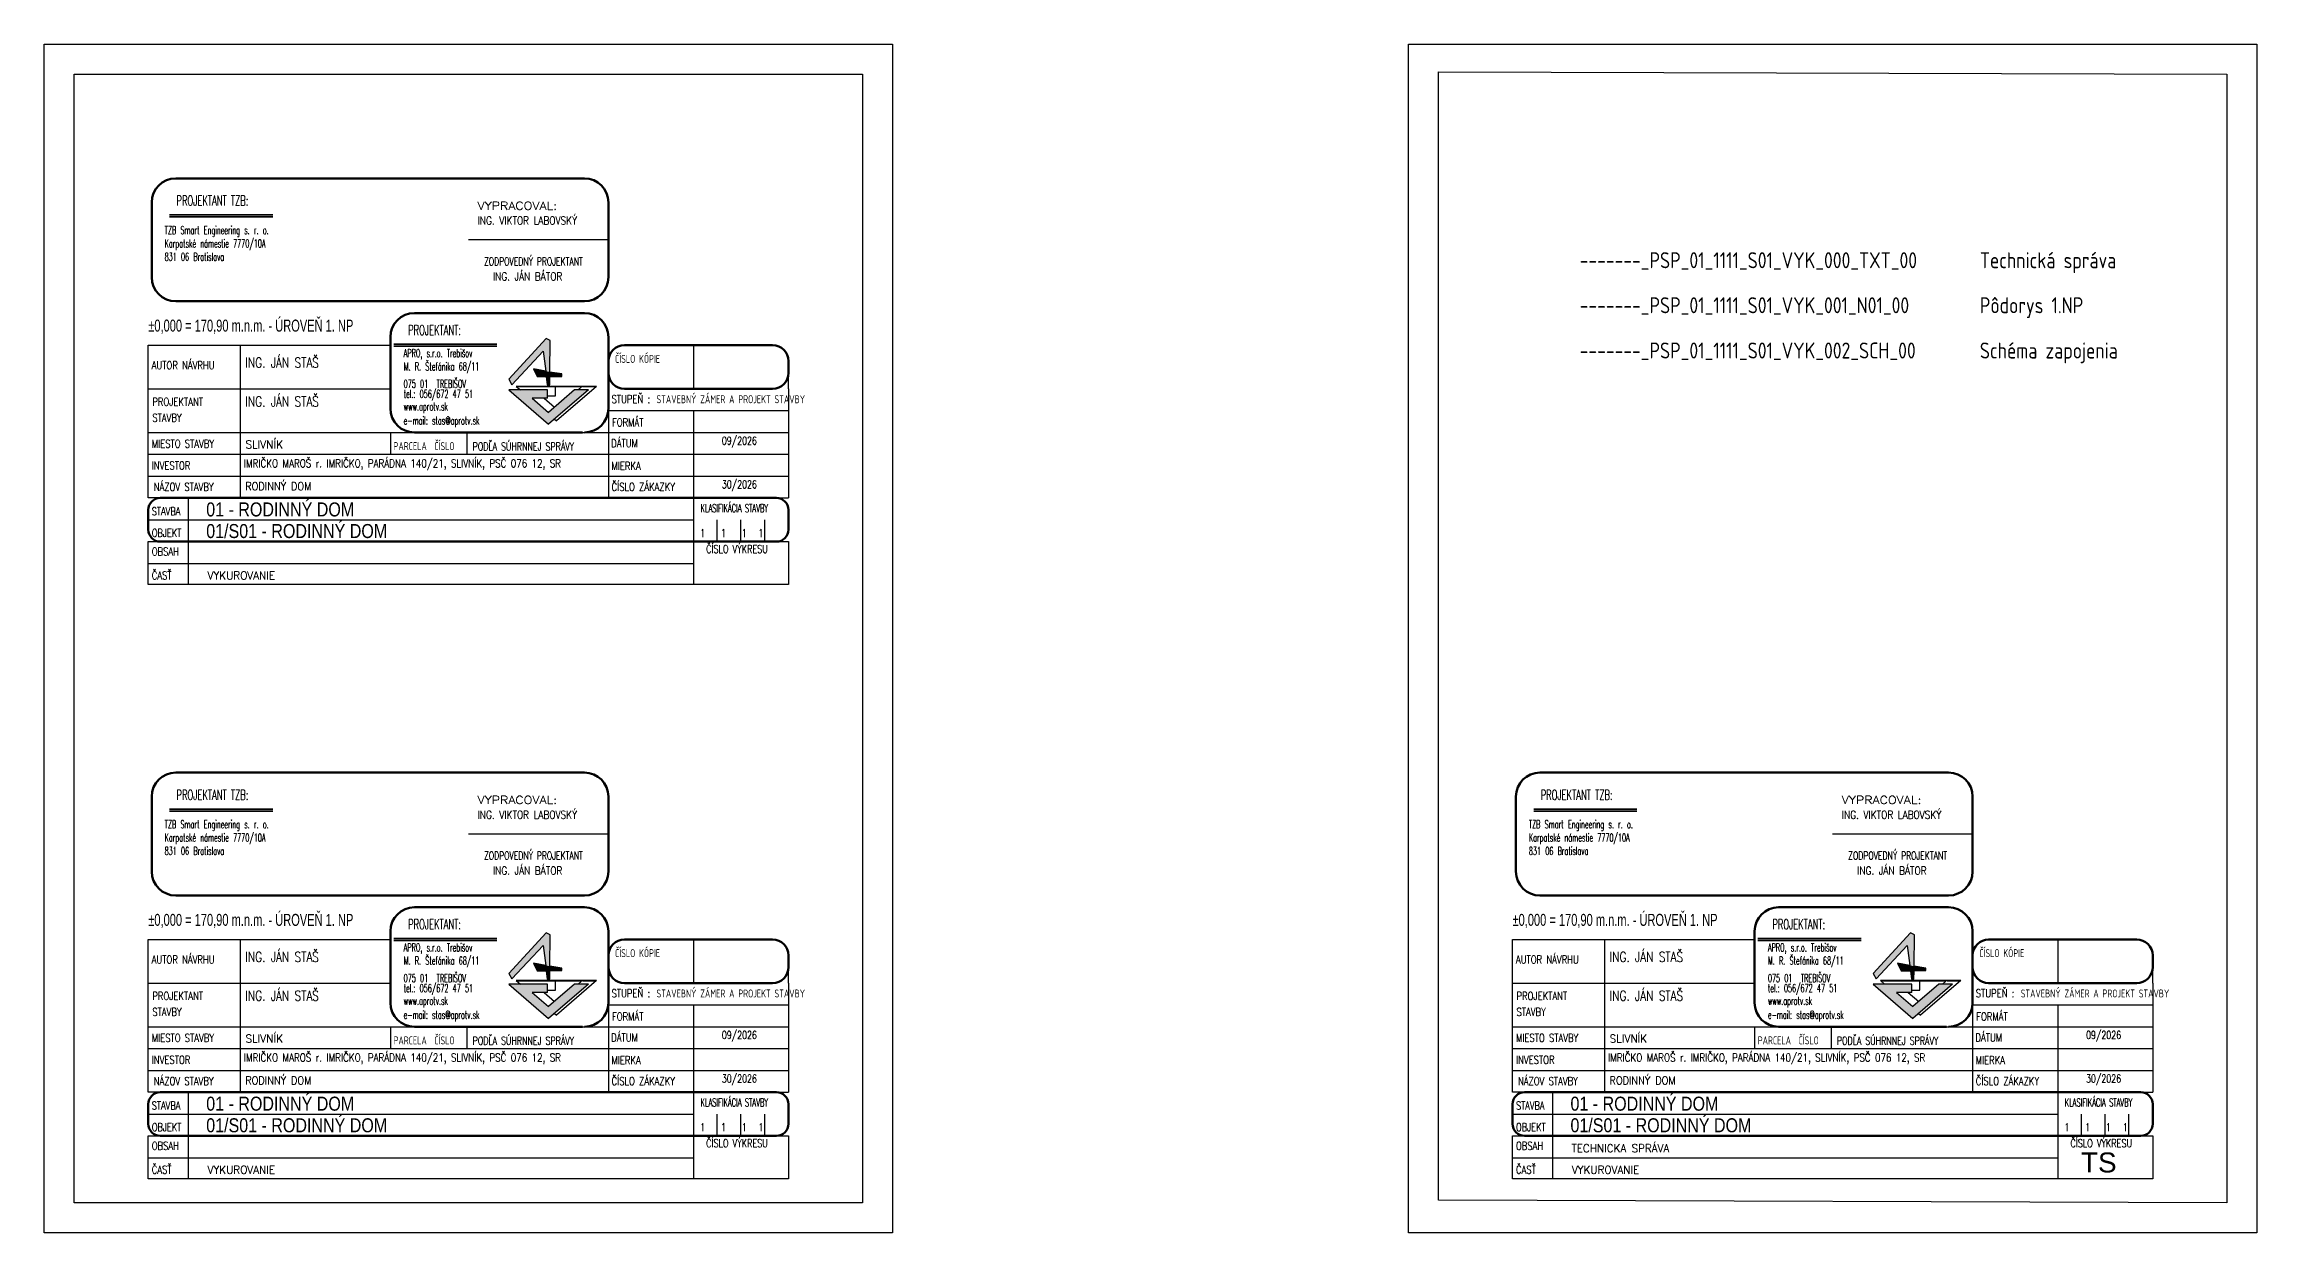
# Model space of a CAD drawing. Header units: millimetres. Extents: x 90740 to 167944, y -39332 to 25855.
# Drawn here: x 136344 to 163991, y -7270 to 7580 of the extents above; entities that cross this region are included whole.
import ezdxf

# ---------------------------------------------------------------- set-up
doc = ezdxf.new("R2010")
doc.units = ezdxf.units.MM
doc.layers.add('NETLAC', color=6, linetype='Continuous', plot=False)
for name, color, linetype, lineweight in [('Text Notes', 7, 'Continuous', 9), ('XR$2$Legenda_ Popis', 7, 'Continuous', 25), ('XR$2$STANDARD', 7, 'Continuous', 25), ('XR$2$Šrafy', 8, 'Continuous', 13)]:
    doc.layers.add(name, color=color, linetype=linetype, lineweight=lineweight)
doc.styles.add('ARIAL', font='arial.ttf')
doc.styles.add('ISOCP2', font='isocp2.shx')
doc.styles.add('ISOCPEUR_10', font='isocpeur.ttf', dxfattribs={"width": 0.8, "height": 2.5})
doc.styles.add('ROMANS', font='romans.shx', dxfattribs={"width": 0.65, "height": 100})
doc.styles.add('TXT', font='txt.shx')

msp = doc.modelspace()

# ---------------------------------------------------------------- hatches: boundary and pattern name
at = {"layer": 'XR$2$Šrafy', "linetype": 'Continuous', "lineweight": 25}
for points in [[(142186.5, 3326.6), (142577.2, 3743.2), (142610.2, 3495.1), (142661.8, 3484.4), (142666.3, 3878.3), (142617.4, 3904.1), (142149.1, 3395.6)], [(142577.2, 3743.2), (142610.2, 3495.1), (142661.8, 3484.4), (142666.3, 3878.3), (142617.4, 3904.1), (142149.1, 3395.6), (142186.5, 3326.6)], [(142610.2, 3495.1), (142456.5, 3524.9), (142502.5, 3427.2), (142616, 3428.3)], [(142661.6, 3428.7), (142661.8, 3484.4), (142610.2, 3495.1), (142616, 3428.3)], [(142661.6, 3428.7), (142661.8, 3484.4), (142610.2, 3495.1), (142616, 3428.3)], [(142661.6, 3428.7), (142661.8, 3484.4), (142610.2, 3495.1), (142616, 3428.3)], [(142661.6, 3428.7), (142661.8, 3484.4), (142610.2, 3495.1), (142616, 3428.3)], [(142616, 3428.3), (142628.9, 3323.8), (142660.5, 3323.8), (142661.6, 3428.7)], [(142661.6, 3428.7), (142809.9, 3430.1), (142809.9, 3462.7), (142661.8, 3484.4)], [(142186.5, -4098.4), (142577.2, -3681.8), (142610.2, -3929.9), (142661.8, -3940.6), (142666.3, -3546.7), (142617.4, -3520.9), (142149.1, -4029.4)], [(142577.2, -3681.8), (142610.2, -3929.9), (142661.8, -3940.6), (142666.3, -3546.7), (142617.4, -3520.9), (142149.1, -4029.4), (142186.5, -4098.4)], [(159233.8, -4098.4), (159624.6, -3681.8), (159657.6, -3929.9), (159709.2, -3940.6), (159713.6, -3546.7), (159664.8, -3520.9), (159196.5, -4029.4)], [(159624.6, -3681.8), (159657.6, -3929.9), (159709.2, -3940.6), (159713.6, -3546.7), (159664.8, -3520.9), (159196.5, -4029.4), (159233.8, -4098.4)], [(142610.2, -3929.9), (142456.5, -3900.1), (142502.5, -3997.8), (142616, -3996.7)], [(142661.6, -3996.3), (142661.8, -3940.6), (142610.2, -3929.9), (142616, -3996.7)], [(142661.6, -3996.3), (142661.8, -3940.6), (142610.2, -3929.9), (142616, -3996.7)], [(142661.6, -3996.3), (142661.8, -3940.6), (142610.2, -3929.9), (142616, -3996.7)], [(142661.6, -3996.3), (142661.8, -3940.6), (142610.2, -3929.9), (142616, -3996.7)], [(142616, -3996.7), (142628.9, -4101.2), (142660.5, -4101.2), (142661.6, -3996.3)], [(142661.6, -3996.3), (142809.9, -3994.9), (142809.9, -3962.3), (142661.8, -3940.6)], [(159657.6, -3929.9), (159503.9, -3900.1), (159549.9, -3997.8), (159663.4, -3996.7)], [(159709, -3996.3), (159709.2, -3940.6), (159657.6, -3929.9), (159663.4, -3996.7)], [(159709, -3996.3), (159709.2, -3940.6), (159657.6, -3929.9), (159663.4, -3996.7)], [(159709, -3996.3), (159709.2, -3940.6), (159657.6, -3929.9), (159663.4, -3996.7)], [(159709, -3996.3), (159709.2, -3940.6), (159657.6, -3929.9), (159663.4, -3996.7)], [(159663.4, -3996.7), (159676.3, -4101.2), (159707.9, -4101.2), (159709, -3996.3)], [(159709, -3996.3), (159857.3, -3994.9), (159857.3, -3962.3), (159709.2, -3940.6)]]:
    msp.add_hatch(color=1, dxfattribs=at).paths.add_polyline_path(points)
at = {"layer": 'XR$2$Šrafy', "linetype": 'Continuous', "lineweight": 13}
for points in [[(142149.1, 3260.6), (142646.2, 2832.5), (143143.2, 3260.6), (142971.5, 3260.6), (142646.6, 2980.7), (142441.5, 3157.4), (142632.4, 3157.4), (142632.4, 3260.6)], [(142149.1, -4164.4), (142646.2, -4592.5), (143143.2, -4164.4), (142971.5, -4164.4), (142646.6, -4444.3), (142441.5, -4267.6), (142632.4, -4267.6), (142632.4, -4164.4)], [(159196.5, -4164.4), (159693.5, -4592.5), (160190.6, -4164.4), (160018.9, -4164.4), (159694, -4444.3), (159488.9, -4267.6), (159679.8, -4267.6), (159679.8, -4164.4)]]:
    msp.add_hatch(color=5, dxfattribs=at).paths.add_polyline_path(points)

# ---------------------------------------------------------------- linework, layer by layer
for points in [[(136718.9, 7205), (146568.9, 7205), (146568.9, -6895), (136718.9, -6895)], [(153766.2, 7237.4), (163616.2, 7205), (163616.2, -6895), (153766.2, -6862.6)]]:
    msp.add_lwpolyline(points, close=True)
at = {"layer": 'NETLAC'}
for points in [[(146943.9, -7270), (136343.9, -7270), (136343.9, 7580), (146943.9, 7580)], [(163991.2, -7270), (153391.2, -7270), (153391.2, 7580), (163991.2, 7580)]]:
    msp.add_lwpolyline(points, close=True, dxfattribs=at)
at = {"layer": 'XR$2$Legenda_ Popis', "color": 7, "linetype": 'Continuous', "lineweight": 70}
for p, q in [((137986.7, 5904.3), (143093.9, 5904.3)), ((137686.7, 4668.3), (137686.7, 5604.3)), ((143393.9, 4668.3), (143393.9, 5604.3)), ((137986.7, 4368.3), (143093.9, 4368.3)), ((140968.9, 4221.1), (143093.9, 4221.1)), ((140668.9, 3029.1), (140668.9, 3921.1)), ((140668.9, 3029.1), (140668.9, 3921.1)), ((140668.9, 3029.1), (140668.9, 3921.1)), ((143393.9, 3820), (143393.9, 3921.1)), ((143393.9, 3820), (143393.9, 3921.1)), ((143393.9, 3820), (143393.9, 3921.1)), ((143393.9, 3474.5), (143393.9, 3820)), ((143393.9, 3474.5), (143393.9, 3820)), ((143393.9, 3474.5), (143393.9, 3820)), ((143593.9, 3820), (145443.9, 3820)), ((145643.9, 3620), (145643.9, 3474.5)), ((143393.9, 3274.5), (143393.9, 3474.5)), ((143393.9, 3274.5), (143393.9, 3474.5)), ((143393.9, 3274.5), (143393.9, 3474.5)), ((143393.9, 3029.1), (143393.9, 3274.5)), ((143393.9, 3029.1), (143393.9, 3274.5)), ((143393.9, 3029.1), (143393.9, 3274.5)), ((143593.9, 3274.5), (145443.9, 3274.5)), ((140968.9, 2729.1), (143068.9, 2729.1)), ((137643.9, 1515.5), (137643.9, 1760.9)), ((145493.9, 1910.9), (137793.9, 1910.9)), ((145643.9, 1760.9), (145643.9, 1515.5)), ((137793.9, 1365.5), (145493.9, 1365.5)), ((137986.7, -1520.7), (143093.9, -1520.7)), ((155034.1, -1520.7), (160141.2, -1520.7)), ((137686.7, -2756.7), (137686.7, -1820.7)), ((143393.9, -2756.7), (143393.9, -1820.7)), ((154734.1, -2756.7), (154734.1, -1820.7)), ((160441.2, -2756.7), (160441.2, -1820.7)), ((137986.7, -3056.7), (143093.9, -3056.7)), ((140968.9, -3203.9), (143093.9, -3203.9)), ((155034.1, -3056.7), (160141.2, -3056.7)), ((158016.2, -3203.9), (160141.2, -3203.9)), ((140668.9, -4395.9), (140668.9, -3503.9)), ((140668.9, -4395.9), (140668.9, -3503.9)), ((140668.9, -4395.9), (140668.9, -3503.9)), ((143393.9, -3605), (143393.9, -3503.9)), ((143393.9, -3605), (143393.9, -3503.9)), ((143393.9, -3605), (143393.9, -3503.9)), ((157716.2, -4395.9), (157716.2, -3503.9)), ((157716.2, -4395.9), (157716.2, -3503.9)), ((157716.2, -4395.9), (157716.2, -3503.9)), ((160441.2, -3605), (160441.2, -3503.9)), ((160441.2, -3605), (160441.2, -3503.9)), ((160441.2, -3605), (160441.2, -3503.9)), ((143393.9, -3950.5), (143393.9, -3605)), ((143393.9, -3950.5), (143393.9, -3605)), ((143393.9, -3950.5), (143393.9, -3605)), ((143593.9, -3605), (145443.9, -3605)), ((145643.9, -3805), (145643.9, -3950.5)), ((160441.2, -3950.5), (160441.2, -3605)), ((160441.2, -3950.5), (160441.2, -3605)), ((160441.2, -3950.5), (160441.2, -3605)), ((160641.2, -3605), (162491.2, -3605)), ((162691.2, -3805), (162691.2, -3950.5)), ((143393.9, -4150.5), (143393.9, -3950.5)), ((143393.9, -4150.5), (143393.9, -3950.5)), ((143393.9, -4150.5), (143393.9, -3950.5)), ((160441.2, -4150.5), (160441.2, -3950.5)), ((160441.2, -4150.5), (160441.2, -3950.5)), ((160441.2, -4150.5), (160441.2, -3950.5)), ((143393.9, -4395.9), (143393.9, -4150.5)), ((143393.9, -4395.9), (143393.9, -4150.5)), ((143393.9, -4395.9), (143393.9, -4150.5)), ((143593.9, -4150.5), (145443.9, -4150.5)), ((160441.2, -4395.9), (160441.2, -4150.5)), ((160441.2, -4395.9), (160441.2, -4150.5)), ((160441.2, -4395.9), (160441.2, -4150.5)), ((160641.2, -4150.5), (162491.2, -4150.5)), ((140968.9, -4695.9), (143068.9, -4695.9)), ((158016.2, -4695.9), (160116.2, -4695.9)), ((145493.9, -5514.1), (137793.9, -5514.1)), ((162541.2, -5514.1), (154841.2, -5514.1)), ((137643.9, -5909.5), (137643.9, -5664.1)), ((145643.9, -5664.1), (145643.9, -5909.5)), ((154691.2, -5909.5), (154691.2, -5664.1)), ((162691.2, -5664.1), (162691.2, -5909.5)), ((137793.9, -6059.5), (145493.9, -6059.5)), ((154841.2, -6059.5), (162541.2, -6059.5))]:
    msp.add_line(p, q, dxfattribs=at)
at = {"layer": 'XR$2$Legenda_ Popis', "color": 7, "linetype": 'Continuous', "lineweight": 35}
for p, q in [((137909.4, 5449.3), (139199.2, 5449.3)), ((137909.4, 5422.4), (139199.2, 5422.4)), ((140711.5, 3832.7), (142001.3, 3832.7)), ((140711.5, 3805.9), (142001.3, 3805.9)), ((137909.4, -1975.7), (139199.2, -1975.7)), ((137909.4, -2002.6), (139199.2, -2002.6)), ((154956.7, -1975.7), (156246.5, -1975.7)), ((154956.7, -2002.6), (156246.5, -2002.6)), ((140711.5, -3592.3), (142001.3, -3592.3)), ((157758.8, -3592.3), (159048.6, -3592.3)), ((140711.5, -3619.1), (142001.3, -3619.1)), ((157758.8, -3619.1), (159048.6, -3619.1))]:
    msp.add_line(p, q, dxfattribs=at)
at = {"layer": 'XR$2$Legenda_ Popis', "color": 7, "linetype": 'Continuous', "lineweight": 25}
for p, q in [((143393.9, 5136.3), (141643.9, 5136.3)), ((142617.4, 3904.1), (142149.1, 3395.6)), ((142666.3, 3878.3), (142617.4, 3904.1)), ((142661.8, 3484.4), (142666.3, 3878.3)), ((143393.9, 3921.1), (143393.9, 3820)), ((143393.9, 3921.1), (143393.9, 3820)), ((143393.9, 3921.1), (143393.9, 3820)), ((137643.9, 3820), (140668.9, 3820)), ((137643.9, 1910.9), (137643.9, 3820)), ((138793.9, 3820), (140668.9, 3820)), ((138793.9, 3820), (138793.9, 1910.9)), ((142186.5, 3326.6), (142577.2, 3743.2)), ((142577.2, 3743.2), (142610.2, 3495.1)), ((143393.9, 3620), (143393.9, 3274.5)), ((143393.9, 3620), (143393.9, 3274.5)), ((143393.9, 3620), (143393.9, 3274.5)), ((144456.1, 3820), (144456.1, 3274.5)), ((142149.1, 3395.6), (142186.5, 3326.6)), ((142456.5, 3524.9), (142502.5, 3427.2)), ((142610.2, 3495.1), (142456.5, 3524.9)), ((142502.5, 3427.2), (142616, 3428.3)), ((142616, 3428.3), (142628.9, 3323.8)), ((142628.9, 3323.8), (142660.5, 3323.8)), ((142660.5, 3323.8), (142661.6, 3428.7)), ((142661.6, 3428.7), (142809.9, 3430.1)), ((142809.9, 3462.7), (142661.8, 3484.4)), ((142809.9, 3430.1), (142809.9, 3462.7)), ((145643.9, 3274.5), (145643.9, 3474.5)), ((137643.9, 3274.5), (140668.9, 3274.5)), ((142149.1, 3260.6), (142646.2, 2832.5)), ((142632.4, 3260.6), (142149.1, 3260.6)), ((142241.7, 3305.1), (142293.5, 3260.6)), ((143066.7, 3305.1), (142241.7, 3305.1)), ((142726.7, 3297.8), (142261.5, 3297.8)), ((142441.5, 3157.4), (142646.6, 2980.7)), ((142632.4, 3157.4), (142441.5, 3157.4)), ((142590, 3157.4), (142720.9, 3044.7)), ((142632.4, 3157.4), (142632.4, 3260.6)), ((142632.4, 3187.7), (142734, 3187.7)), ((143143.2, 3260.6), (142646.2, 2832.5)), ((142971.5, 3260.6), (142646.6, 2980.7)), ((142734, 3187.7), (142734, 3297.8)), ((143058.2, 3297.8), (142734, 3297.8)), ((143245, 3305.1), (142743.4, 2873.1)), ((143143.2, 3260.6), (142971.5, 3260.6)), ((143058.2, 3297.8), (143014.9, 3260.6)), ((143245, 3305.1), (143066.7, 3305.1)), ((143225.2, 3297.8), (143069.4, 3297.8)), ((143393.9, 3274.5), (143393.9, 1910.9)), ((143593.9, 3274.5), (144456.1, 3274.5)), ((144456.1, 3274.5), (145443.9, 3274.5)), ((145643.9, 3274.5), (145643.9, 1910.9)), ((142718.4, 2894.7), (142743.4, 2873.1)), ((143393.9, 3001.8), (145643.9, 3001.8)), ((144456.1, 3001.8), (144456.1, 2729.1)), ((137643.9, 2729.1), (140668.9, 2729.1)), ((140668.9, 2729.1), (140668.9, 2456.4)), ((140668.9, 2729.1), (140968.9, 2729.1)), ((140668.9, 2729.1), (141063.9, 2729.1)), ((140668.9, 2729.1), (141063.9, 2729.1)), ((140968.9, 2729.1), (143393.9, 2729.1)), ((140968.9, 2729.1), (143393.9, 2729.1)), ((140968.9, 2729.1), (143393.9, 2729.1)), ((141624.9, 2729.1), (141624.9, 2456.4)), ((143393.9, 2729.1), (145643.9, 2729.1)), ((144456.1, 2729.1), (144456.1, 2183.6)), ((137643.9, 2456.4), (143393.9, 2456.4)), ((143393.9, 2456.4), (145643.9, 2456.4)), ((137643.9, 2183.6), (145643.9, 2183.6)), ((144456.1, 2183.6), (144456.1, 1910.9)), ((137793.9, 1910.9), (137643.9, 1910.9)), ((137793.9, 1910.9), (145643.9, 1910.9)), ((138143.9, 1910.9), (138143.9, 1365.5)), ((144456.1, 1910.9), (144456.1, 1365.5)), ((144753.1, 1365.5), (144753.1, 1638.2)), ((145050, 1365.5), (145050, 1638.2)), ((145346.9, 1365.5), (145346.9, 1638.2)), ((137643.9, 830), (137643.9, 1365.5)), ((137643.9, 1365.5), (137793.9, 1365.5)), ((137793.9, 1365.5), (145643.9, 1365.5)), ((138143.9, 1365.5), (138143.9, 830)), ((144456.1, 1365.5), (144456.1, 830)), ((145643.9, 1365.5), (145643.9, 830)), ((137643.9, 1092.7), (144456.1, 1092.7)), ((145643.9, 830), (137643.9, 830)), ((143393.9, -2288.7), (141643.9, -2288.7)), ((160441.2, -2288.7), (158691.2, -2288.7)), ((142617.4, -3520.9), (142149.1, -4029.4)), ((142666.3, -3546.7), (142617.4, -3520.9)), ((142661.8, -3940.6), (142666.3, -3546.7)), ((143393.9, -3503.9), (143393.9, -3605)), ((143393.9, -3503.9), (143393.9, -3605)), ((143393.9, -3503.9), (143393.9, -3605)), ((159664.8, -3520.9), (159196.5, -4029.4)), ((159713.6, -3546.7), (159664.8, -3520.9)), ((159709.2, -3940.6), (159713.6, -3546.7)), ((160441.2, -3503.9), (160441.2, -3605)), ((160441.2, -3503.9), (160441.2, -3605)), ((160441.2, -3503.9), (160441.2, -3605)), ((137643.9, -3605), (140668.9, -3605)), ((137643.9, -5514.1), (137643.9, -3605)), ((138793.9, -3605), (140668.9, -3605)), ((138793.9, -3605), (138793.9, -5514.1)), ((142186.5, -4098.4), (142577.2, -3681.8)), ((142577.2, -3681.8), (142610.2, -3929.9)), ((143393.9, -3805), (143393.9, -4150.5)), ((143393.9, -3805), (143393.9, -4150.5)), ((143393.9, -3805), (143393.9, -4150.5)), ((144456.1, -3605), (144456.1, -4150.5)), ((154691.2, -3605), (157716.2, -3605)), ((154691.2, -5514.1), (154691.2, -3605)), ((155841.2, -3605), (157716.2, -3605)), ((155841.2, -3605), (155841.2, -5514.1)), ((159233.8, -4098.4), (159624.6, -3681.8)), ((159624.6, -3681.8), (159657.6, -3929.9)), ((160441.2, -3805), (160441.2, -4150.5)), ((160441.2, -3805), (160441.2, -4150.5)), ((160441.2, -3805), (160441.2, -4150.5)), ((161503.5, -3605), (161503.5, -4150.5)), ((142149.1, -4029.4), (142186.5, -4098.4)), ((142241.7, -4119.9), (142293.5, -4164.4)), ((143066.7, -4119.9), (142241.7, -4119.9)), ((142726.7, -4127.2), (142261.5, -4127.2)), ((142456.5, -3900.1), (142502.5, -3997.8)), ((142610.2, -3929.9), (142456.5, -3900.1)), ((142502.5, -3997.8), (142616, -3996.7)), ((142616, -3996.7), (142628.9, -4101.2)), ((142628.9, -4101.2), (142660.5, -4101.2)), ((142660.5, -4101.2), (142661.6, -3996.3)), ((142661.6, -3996.3), (142809.9, -3994.9)), ((142809.9, -3962.3), (142661.8, -3940.6)), ((142734, -4237.3), (142734, -4127.2)), ((143058.2, -4127.2), (142734, -4127.2)), ((143245, -4119.9), (142743.4, -4551.9)), ((142809.9, -3994.9), (142809.9, -3962.3)), ((143058.2, -4127.2), (143014.9, -4164.4)), ((143245, -4119.9), (143066.7, -4119.9)), ((143225.2, -4127.2), (143069.4, -4127.2)), ((145643.9, -4150.5), (145643.9, -3950.5)), ((159196.5, -4029.4), (159233.8, -4098.4)), ((159289.1, -4119.9), (159340.9, -4164.4)), ((160114, -4119.9), (159289.1, -4119.9)), ((159774.1, -4127.2), (159308.8, -4127.2)), ((159503.9, -3900.1), (159549.9, -3997.8)), ((159657.6, -3929.9), (159503.9, -3900.1)), ((159549.9, -3997.8), (159663.4, -3996.7)), ((159663.4, -3996.7), (159676.3, -4101.2)), ((159676.3, -4101.2), (159707.9, -4101.2)), ((159707.9, -4101.2), (159709, -3996.3)), ((159709, -3996.3), (159857.3, -3994.9)), ((159857.3, -3962.3), (159709.2, -3940.6)), ((159781.4, -4237.3), (159781.4, -4127.2)), ((160105.5, -4127.2), (159781.4, -4127.2)), ((160292.3, -4119.9), (159790.7, -4551.9)), ((159857.3, -3994.9), (159857.3, -3962.3)), ((160105.5, -4127.2), (160062.3, -4164.4)), ((160292.3, -4119.9), (160114, -4119.9)), ((160272.6, -4127.2), (160116.8, -4127.2)), ((162691.2, -4150.5), (162691.2, -3950.5)), ((137643.9, -4150.5), (140668.9, -4150.5)), ((142149.1, -4164.4), (142646.2, -4592.5)), ((142632.4, -4164.4), (142149.1, -4164.4)), ((142441.5, -4267.6), (142646.6, -4444.3)), ((142632.4, -4267.6), (142441.5, -4267.6)), ((142590, -4267.6), (142720.9, -4380.3)), ((142632.4, -4267.6), (142632.4, -4164.4)), ((142632.4, -4237.3), (142734, -4237.3)), ((143143.2, -4164.4), (142646.2, -4592.5)), ((142971.5, -4164.4), (142646.6, -4444.3)), ((143143.2, -4164.4), (142971.5, -4164.4)), ((143393.9, -4150.5), (143393.9, -5514.1)), ((143393.9, -4423.2), (145643.9, -4423.2)), ((143593.9, -4150.5), (144456.1, -4150.5)), ((144456.1, -4150.5), (145443.9, -4150.5)), ((144456.1, -4423.2), (144456.1, -4695.9)), ((145643.9, -4150.5), (145643.9, -5514.1)), ((154691.2, -4150.5), (157716.2, -4150.5)), ((159196.5, -4164.4), (159693.5, -4592.5)), ((159679.8, -4164.4), (159196.5, -4164.4)), ((159488.9, -4267.6), (159694, -4444.3)), ((159679.8, -4267.6), (159488.9, -4267.6)), ((159637.4, -4267.6), (159768.2, -4380.3)), ((159679.8, -4267.6), (159679.8, -4164.4)), ((159679.8, -4237.3), (159781.4, -4237.3)), ((160190.6, -4164.4), (159693.5, -4592.5)), ((160018.9, -4164.4), (159694, -4444.3)), ((160190.6, -4164.4), (160018.9, -4164.4)), ((160441.2, -4150.5), (160441.2, -5514.1)), ((160441.2, -4423.2), (162691.2, -4423.2)), ((160641.2, -4150.5), (161503.5, -4150.5)), ((161503.5, -4150.5), (162491.2, -4150.5)), ((161503.5, -4423.2), (161503.5, -4695.9)), ((162691.2, -4150.5), (162691.2, -5514.1)), ((137643.9, -4695.9), (140668.9, -4695.9)), ((140668.9, -4695.9), (140668.9, -4968.6)), ((140668.9, -4695.9), (140968.9, -4695.9)), ((140668.9, -4695.9), (141063.9, -4695.9)), ((140668.9, -4695.9), (141063.9, -4695.9)), ((140968.9, -4695.9), (143393.9, -4695.9)), ((140968.9, -4695.9), (143393.9, -4695.9)), ((140968.9, -4695.9), (143393.9, -4695.9)), ((141624.9, -4695.9), (141624.9, -4968.6)), ((142718.4, -4530.3), (142743.4, -4551.9)), ((143393.9, -4695.9), (145643.9, -4695.9)), ((144456.1, -4695.9), (144456.1, -5241.4)), ((154691.2, -4695.9), (157716.2, -4695.9)), ((157716.2, -4695.9), (157716.2, -4968.6)), ((157716.2, -4695.9), (158016.2, -4695.9)), ((157716.2, -4695.9), (158111.2, -4695.9)), ((157716.2, -4695.9), (158111.2, -4695.9)), ((158016.2, -4695.9), (160441.2, -4695.9)), ((158016.2, -4695.9), (160441.2, -4695.9)), ((158016.2, -4695.9), (160441.2, -4695.9)), ((158672.3, -4695.9), (158672.3, -4968.6)), ((159765.7, -4530.3), (159790.7, -4551.9)), ((160441.2, -4695.9), (162691.2, -4695.9)), ((161503.5, -4695.9), (161503.5, -5241.4)), ((137643.9, -4968.6), (143393.9, -4968.6)), ((143393.9, -4968.6), (145643.9, -4968.6)), ((154691.2, -4968.6), (160441.2, -4968.6)), ((160441.2, -4968.6), (162691.2, -4968.6)), ((137643.9, -5241.4), (145643.9, -5241.4)), ((144456.1, -5241.4), (144456.1, -5514.1)), ((154691.2, -5241.4), (162691.2, -5241.4)), ((161503.5, -5241.4), (161503.5, -5514.1)), ((137793.9, -5514.1), (137643.9, -5514.1)), ((137793.9, -5514.1), (145643.9, -5514.1)), ((138143.9, -5514.1), (138143.9, -6059.5)), ((144456.1, -5514.1), (144456.1, -6059.5)), ((154841.2, -5514.1), (154691.2, -5514.1)), ((154841.2, -5514.1), (162691.2, -5514.1)), ((155191.2, -5514.1), (155191.2, -6059.5)), ((161503.5, -5514.1), (161503.5, -6059.5)), ((144753.1, -6059.5), (144753.1, -5786.8)), ((145050, -6059.5), (145050, -5786.8)), ((145346.9, -6059.5), (145346.9, -5786.8)), ((161800.4, -6059.5), (161800.4, -5786.8)), ((162097.4, -6059.5), (162097.4, -5786.8)), ((162394.3, -6059.5), (162394.3, -5786.8)), ((137643.9, -6595), (137643.9, -6059.5)), ((137643.9, -6059.5), (137793.9, -6059.5)), ((137793.9, -6059.5), (145643.9, -6059.5)), ((138143.9, -6059.5), (138143.9, -6595)), ((144456.1, -6059.5), (144456.1, -6595)), ((145643.9, -6059.5), (145643.9, -6595)), ((154691.2, -6595), (154691.2, -6059.5)), ((154691.2, -6059.5), (154841.2, -6059.5)), ((154841.2, -6059.5), (162691.2, -6059.5)), ((155191.2, -6059.5), (155191.2, -6595)), ((161503.5, -6059.5), (161503.5, -6595)), ((162691.2, -6059.5), (162691.2, -6595)), ((137643.9, -6332.3), (144456.1, -6332.3)), ((154691.2, -6332.3), (161503.5, -6332.3)), ((145643.9, -6595), (137643.9, -6595)), ((162691.2, -6595), (154691.2, -6595))]:
    msp.add_line(p, q, dxfattribs=at)
at = {"layer": 'XR$2$Legenda_ Popis', "color": 4, "linetype": 'Continuous', "lineweight": 70}
for p, q in [((140968.9, 4221.1), (143093.9, 4221.1)), ((140968.9, 4221.1), (143093.9, 4221.1)), ((140968.9, -3203.9), (143093.9, -3203.9)), ((140968.9, -3203.9), (143093.9, -3203.9)), ((158016.2, -3203.9), (160141.2, -3203.9)), ((158016.2, -3203.9), (160141.2, -3203.9))]:
    msp.add_line(p, q, dxfattribs=at)
at = {"layer": 'XR$2$Legenda_ Popis', "color": 7, "linetype": 'Continuous', "lineweight": 70}
for centre, radius, start, end in [((137986.7, 5604.3), 300, 90, 180), ((143093.9, 5604.3), 300, 0, 90), ((137986.7, 4668.3), 300, 180, 270), ((143093.9, 4668.3), 300, 270, 0), ((140968.9, 3921.1), 300, 90, 180), ((140968.9, 3921.1), 300, 90, 180), ((140968.9, 3921.1), 300, 90, 180), ((143093.9, 3921.1), 300, 0, 90), ((143093.9, 3921.1), 300, 0, 90), ((143093.9, 3921.1), 300, 0, 90), ((143593.9, 3620), 200, 90, 180), ((145443.9, 3620), 200, 0, 90), ((143593.9, 3474.5), 200, 180, 270), ((145443.9, 3474.5), 200, 270, 0), ((140968.9, 3029.1), 300, 180, 270), ((140968.9, 3029.1), 300, 180, 270), ((140968.9, 3029.1), 300, 180, 270), ((143093.9, 3029.1), 300, 270, 0), ((143093.9, 3029.1), 300, 270, 0), ((143093.9, 3029.1), 300, 270, 0), ((137793.9, 1760.9), 150, 90, 180), ((145493.9, 1760.9), 150, 0, 90), ((137793.9, 1515.5), 150, 180, 270), ((145493.9, 1515.5), 150, 270, 0), ((137986.7, -1820.7), 300, 90, 180), ((143093.9, -1820.7), 300, 0, 90), ((155034.1, -1820.7), 300, 90, 180), ((160141.2, -1820.7), 300, 0, 90), ((137986.7, -2756.7), 300, 180, 270), ((143093.9, -2756.7), 300, 270, 0), ((155034.1, -2756.7), 300, 180, 270), ((160141.2, -2756.7), 300, 270, 0), ((140968.9, -3503.9), 300, 90, 180), ((140968.9, -3503.9), 300, 90, 180), ((140968.9, -3503.9), 300, 90, 180), ((143093.9, -3503.9), 300, 0, 90), ((143093.9, -3503.9), 300, 0, 90), ((143093.9, -3503.9), 300, 0, 90), ((158016.2, -3503.9), 300, 90, 180), ((158016.2, -3503.9), 300, 90, 180), ((158016.2, -3503.9), 300, 90, 180), ((160141.2, -3503.9), 300, 0, 90), ((160141.2, -3503.9), 300, 0, 90), ((160141.2, -3503.9), 300, 0, 90), ((143593.9, -3805), 200, 90, 180), ((145443.9, -3805), 200, 0, 90), ((160641.2, -3805), 200, 90, 180), ((162491.2, -3805), 200, 0, 90), ((143593.9, -3950.5), 200, 180, 270), ((145443.9, -3950.5), 200, 270, 0), ((160641.2, -3950.5), 200, 180, 270), ((162491.2, -3950.5), 200, 270, 0), ((140968.9, -4395.9), 300, 180, 270), ((140968.9, -4395.9), 300, 180, 270), ((140968.9, -4395.9), 300, 180, 270), ((143093.9, -4395.9), 300, 270, 0), ((143093.9, -4395.9), 300, 270, 0), ((143093.9, -4395.9), 300, 270, 0), ((158016.2, -4395.9), 300, 180, 270), ((158016.2, -4395.9), 300, 180, 270), ((158016.2, -4395.9), 300, 180, 270), ((160141.2, -4395.9), 300, 270, 0), ((160141.2, -4395.9), 300, 270, 0), ((160141.2, -4395.9), 300, 270, 0), ((137793.9, -5664.1), 150, 90, 180), ((145493.9, -5664.1), 150, 0, 90), ((154841.2, -5664.1), 150, 90, 180), ((162541.2, -5664.1), 150, 0, 90), ((137793.9, -5909.5), 150, 180, 270), ((145493.9, -5909.5), 150, 270, 0), ((154841.2, -5909.5), 150, 180, 270), ((162541.2, -5909.5), 150, 270, 0)]:
    msp.add_arc(centre, radius, start, end, dxfattribs=at)
at = {"layer": 'XR$2$STANDARD', "color": 7, "linetype": 'Continuous', "lineweight": 25}
for p, q in [((137643.9, 1638.2), (144456.1, 1638.2)), ((137643.9, -5786.8), (144456.1, -5786.8)), ((154691.2, -5786.8), (161503.5, -5786.8))]:
    msp.add_line(p, q, dxfattribs=at)

# ---------------------------------------------------------------- texts
at = {"layer": 'Text Notes', "char_height": 200, "attachment_point": 1, "style": 'ISOCPEUR_10'}
for s, insert, width in [('-------_PSP_01_1111_S01_VYK_000_TXT_00', (155531, 4981.5), 3213.044), ('Technická správa', (160531, 4981.5), 3213.044), ('-------_PSP_01_1111_S01_VYK_001_N01_00', (155531, 4418.9), 3450.904), ('Pôdorys 1.NP', (160531, 4418.9), 3450.904), ('-------_PSP_01_1111_S01_VYK_002_SCH_00', (155531, 3853.4, 0.8), 3213.044), ('Schéma zapojenia', (160531, 3853.4, 0.8), 3213.044)]:
    msp.add_mtext(s, dxfattribs=dict(at, insert=insert, width=width))
at = {"layer": 'XR$2$Legenda_ Popis', "color": 7, "linetype": 'Continuous', "lineweight": 25, "attachment_point": 7}
for s, insert, char_height, width, style in [('{\\W0.61;\\~\\~PROJEKTANT TZB:}', (137891.6, 5563.7), 125, 1211.978, 'ROMANS'), ('\\W1.15;VYPRACOVAL:', (141758.2, 5512.2), 100, 1297.141, 'ROMANS'), ('\\W0.70;ZODPOVEDNÝ\\~PROJEKTANT', (141838.9, 4817), 100, 1297.141, 'ROMANS'), ('\\W0.61;\\~\\~PROJEKTANT:', (140786.2, 3947.1), 125, 875.795, 'ROMANS'), ('\\W0.77;AUTOR\\~NÁVRHU', (137686.7, 3518.5), 100, 822.588, 'ROMANS'), ('\\W0.56;M.\\~R.\\~Štefánika\\~68/11', (140835.5, 3471.6), 100, 1086.419, 'TXT'), ('\\W0.80;ČÍSLO\\~KÓPIE', (143476.5, 3598.6), 100, 635, 'ISOCP2'), ('\\W0.56;075\\~01\\~\\~TREBIŠOV', (140835.5, 3286.8), 100, 871.07, 'TXT'), ('\\W0.77;PROJEKTANT', (137694, 3063.5), 100, 688.213, 'ROMANS'), ('\\W0.56;tel.:\\~056/672\\~47\\~51', (140835.5, 3127.5), 100, 871.07, 'TXT'), ('\\W0.56;www.aprotv.sk', (140835.5, 2970.6), 100, 871.07, 'TXT'), ('\\W0.77;STUPEŇ\\~:', (143432.9, 3096.7), 100, 553.838, 'ROMANS'), ('\\W0.67;STAVEBNÝ\\~ZÁMER\\~A\\~PROJEKT\\~STAVBY', (143994.4, 3094.4), 100, 1661.111, 'ISOCP2'), ('\\W0.77;STAVBY', (137694.2, 2863.5), 100, 419.463, 'ROMANS'), ('\\W0.56;e-mail:\\~stas@aprotv.sk', (140835.5, 2793.7), 100, 871.07, 'TXT'), ('\\W0.77;FORMÁT', (143438.9, 2805.8), 100, 419.463, 'ROMANS'), ('\\W0.77;MIESTO\\~STAVBY', (137687.2, 2538.9), 100, 889.776, 'ROMANS'), ('\\W0.80;PARCELA\\~\\~ČÍSLO', (140708.6, 2508.4), 100, 865, 'ISOCP2'), ('\\W0.77;DÁTUM', (143428.9, 2543.9), 100, 352.276, 'ROMANS'), ('\\W0.77;INVESTOR', (137687.5, 2265.6), 100, 553.838, 'ROMANS'), ('\\W0.77;MIERKA', (143431.1, 2260.9), 100, 419.463, 'ROMANS'), ('\\W0.77;NÁZOV\\~STAVBY', (137711.9, 1999.4), 100, 822.588, 'ROMANS'), ('\\W0.77;ČÍSLO\\~ZÁKAZKY', (143432.9, 1999.7), 100, 889.776, 'ROMANS'), ('\\W0.75;STAVBA', (137687.7, 1694.1), 100, 408.615, 'ROMANS'), ('\\W0.61;KLASIFIKÁCIA\\~STAVBY', (144545, 1732.8), 100, 1022.346, 'ROMANS'), ('\\W0.75;OBJEKT', (137687.7, 1424.1), 100, 408.615, 'ROMANS'), ('\\W0.77;OBSAH', (137687.1, 1191.1), 100, 352.276, 'ROMANS'), ('\\W0.74;ČÍSLO\\~VÝKRESU', (144615.6, 1222.9), 100, 853.442, 'ROMANS'), ('\\W0.77;ČASŤ', (137687.5, 892.6), 100, 285.088, 'ROMANS'), ('{\\W0.61;\\~\\~PROJEKTANT TZB:}', (137891.6, -1861.3), 125, 1211.978, 'ROMANS'), ('\\W1.15;VYPRACOVAL:', (141758.2, -1912.8), 100, 1297.141, 'ROMANS'), ('{\\W0.61;\\~\\~PROJEKTANT TZB:}', (154938.9, -1861.3), 125, 1211.978, 'ROMANS'), ('\\W1.15;VYPRACOVAL:', (158805.5, -1912.8), 100, 1297.141, 'ROMANS'), ('\\W0.70;ZODPOVEDNÝ\\~PROJEKTANT', (141838.9, -2608), 100, 1297.141, 'ROMANS'), ('\\W0.70;ZODPOVEDNÝ\\~PROJEKTANT', (158886.3, -2608), 100, 1297.141, 'ROMANS'), ('\\W0.61;\\~\\~PROJEKTANT:', (140786.2, -3477.9), 125, 875.795, 'ROMANS'), ('\\W0.61;\\~\\~PROJEKTANT:', (157833.6, -3477.9), 125, 875.795, 'ROMANS'), ('\\W0.77;AUTOR\\~NÁVRHU', (137686.7, -3906.5), 100, 822.588, 'ROMANS'), ('\\W0.56;M.\\~R.\\~Štefánika\\~68/11', (140835.5, -3953.4), 100, 1086.419, 'TXT'), ('\\W0.80;ČÍSLO\\~KÓPIE', (143476.5, -3826.4), 100, 635, 'ISOCP2'), ('\\W0.77;AUTOR\\~NÁVRHU', (154734.1, -3906.5), 100, 822.588, 'ROMANS'), ('\\W0.56;M.\\~R.\\~Štefánika\\~68/11', (157882.8, -3953.4), 100, 1086.419, 'TXT'), ('\\W0.80;ČÍSLO\\~KÓPIE', (160523.9, -3826.4), 100, 635, 'ISOCP2'), ('\\W0.56;tel.:\\~056/672\\~47\\~51', (140835.5, -4297.5), 100, 871.07, 'TXT'), ('\\W0.56;075\\~01\\~\\~TREBIŠOV', (140835.5, -4138.2), 100, 871.07, 'TXT'), ('\\W0.56;tel.:\\~056/672\\~47\\~51', (157882.8, -4297.5), 100, 871.07, 'TXT'), ('\\W0.56;075\\~01\\~\\~TREBIŠOV', (157882.8, -4138.2), 100, 871.07, 'TXT'), ('\\W0.77;PROJEKTANT', (137694, -4361.5), 100, 688.213, 'ROMANS'), ('\\W0.56;www.aprotv.sk', (140835.5, -4454.4), 100, 871.07, 'TXT'), ('\\W0.77;STUPEŇ\\~:', (143432.9, -4328.3), 100, 553.838, 'ROMANS'), ('\\W0.67;STAVEBNÝ\\~ZÁMER\\~A\\~PROJEKT\\~STAVBY', (143994.4, -4330.6), 100, 1661.111, 'ISOCP2'), ('\\W0.77;PROJEKTANT', (154741.3, -4361.5), 100, 688.213, 'ROMANS'), ('\\W0.56;www.aprotv.sk', (157882.8, -4454.4), 100, 871.07, 'TXT'), ('\\W0.77;STUPEŇ\\~:', (160480.2, -4328.3), 100, 553.838, 'ROMANS'), ('\\W0.67;STAVEBNÝ\\~ZÁMER\\~A\\~PROJEKT\\~STAVBY', (161041.7, -4330.6), 100, 1661.111, 'ISOCP2'), ('\\W0.77;STAVBY', (137694.2, -4561.5), 100, 419.463, 'ROMANS'), ('\\W0.56;e-mail:\\~stas@aprotv.sk', (140835.5, -4631.3), 100, 871.07, 'TXT'), ('\\W0.77;FORMÁT', (143438.9, -4619.2), 100, 419.463, 'ROMANS'), ('\\W0.77;STAVBY', (154741.6, -4561.5), 100, 419.463, 'ROMANS'), ('\\W0.56;e-mail:\\~stas@aprotv.sk', (157882.8, -4631.3), 100, 871.07, 'TXT'), ('\\W0.77;FORMÁT', (160486.2, -4619.2), 100, 419.463, 'ROMANS'), ('\\W0.77;MIESTO\\~STAVBY', (137687.2, -4886.1), 100, 889.776, 'ROMANS'), ('\\W0.80;PARCELA\\~\\~ČÍSLO', (140708.6, -4916.6), 100, 865, 'ISOCP2'), ('\\W0.77;DÁTUM', (143428.9, -4881.1), 100, 352.276, 'ROMANS'), ('\\W0.77;MIESTO\\~STAVBY', (154734.6, -4886.1), 100, 889.776, 'ROMANS'), ('\\W0.80;PARCELA\\~\\~ČÍSLO', (157756, -4916.6), 100, 865, 'ISOCP2'), ('\\W0.77;DÁTUM', (160476.3, -4881.1), 100, 352.276, 'ROMANS'), ('\\W0.77;INVESTOR', (137687.5, -5159.4), 100, 553.838, 'ROMANS'), ('\\W0.77;MIERKA', (143431.1, -5164.1), 100, 419.463, 'ROMANS'), ('\\W0.77;INVESTOR', (154734.8, -5159.4), 100, 553.838, 'ROMANS'), ('\\W0.77;MIERKA', (160478.5, -5164.1), 100, 419.463, 'ROMANS'), ('\\W0.77;NÁZOV\\~STAVBY', (137711.9, -5425.6), 100, 822.588, 'ROMANS'), ('\\W0.77;ČÍSLO\\~ZÁKAZKY', (143432.9, -5425.3), 100, 889.776, 'ROMANS'), ('\\W0.77;NÁZOV\\~STAVBY', (154759.3, -5425.6), 100, 822.588, 'ROMANS'), ('\\W0.77;ČÍSLO\\~ZÁKAZKY', (160480.3, -5425.3), 100, 889.776, 'ROMANS'), ('\\W0.75;STAVBA', (137687.7, -5730.9), 100, 408.615, 'ROMANS'), ('\\W0.61;KLASIFIKÁCIA\\~STAVBY', (144545, -5692.2), 100, 1022.346, 'ROMANS'), ('\\W0.75;STAVBA', (154735, -5730.9), 100, 408.615, 'ROMANS'), ('\\W0.61;KLASIFIKÁCIA\\~STAVBY', (161592.4, -5692.2), 100, 1022.346, 'ROMANS'), ('\\W0.75;OBJEKT', (137687.7, -6000.9), 100, 408.615, 'ROMANS'), ('\\W0.74;ČÍSLO\\~VÝKRESU', (144615.6, -6202.1), 100, 853.442, 'ROMANS'), ('\\W0.75;OBJEKT', (154735, -6000.9), 100, 408.615, 'ROMANS'), ('\\W0.74;ČÍSLO\\~VÝKRESU', (161663, -6202.1), 100, 853.442, 'ROMANS'), ('\\W0.77;OBSAH', (137687.1, -6233.9), 100, 352.276, 'ROMANS'), ('\\W0.77;OBSAH', (154734.4, -6233.9), 100, 352.276, 'ROMANS'), ('TS', (161794, -6520.5), 250, 712.873, 'ARIAL'), ('\\W0.77;ČASŤ', (137687.5, -6532.4), 100, 285.088, 'ROMANS'), ('\\W0.77;ČASŤ', (154734.9, -6532.4), 100, 285.088, 'ROMANS')]:
    msp.add_mtext(s, dxfattribs=dict(at, insert=insert, char_height=char_height, width=width, style=style))
at = {"layer": 'XR$2$Legenda_ Popis', "linetype": 'Continuous', "lineweight": 25, "char_height": 100, "width": 1496.956, "attachment_point": 7, "style": 'TXT'}
for insert in [(137848.4, 4875.1), (137848.4, -2549.9), (154895.7, -2549.9)]:
    msp.add_mtext('{\\W0.56;TZB Smart Engineering s. r. o.\\PKarpatské námestie 7770/10A 831 06 Bratislava}', dxfattribs=dict(at, insert=insert))
at = {"layer": 'XR$2$Legenda_ Popis', "color": 7, "linetype": 'Continuous', "lineweight": 35, "attachment_point": 7}
for s, insert, char_height, width, style in [('{\\W0.82;ING.\\~VIKTOR LABOVSKÝ}', (141758.8, 5327.3), 100, 1461.203, 'ROMANS'), ('{\\W0.82;ING. JÁN BÁTOR}', (141950.3, 4629.6), 100, 1401.476, 'ROMANS'), ('\\W0.66;±0,000\\~=\\~170,90\\~m.n.m.\\~-\\~ÚROVEŇ\\~1.\\~NP', (137643.9, 3961.6), 150, 2642.978, 'ARIAL'), ('\\W0.77;ING.\\~JÁN\\~STAŠ', (138856.5, 3539.4), 125, 1103.597, 'ROMANS'), ('\\W0.77;ING.\\~JÁN\\~STAŠ', (138856.5, 3053.9), 125, 1103.597, 'ROMANS'), ('\\W0.96;SLIVNÍK', (138858.2, 2530.1), 100, 603.597, 'ROMANS'), ('\\W0.72;PODĽA\\~SÚHRNNEJ\\~SPRÁVY', (141697.2, 2504.1), 100, 4499.529, 'ROMANS'), ('{\\W0.72;09/2026}', (144811, 2543), 100, 4499.529, 'ROMANS'), ('\\W0.80;IMRIČKO\\~MAROŠ\\~r.\\~IMRIČKO,\\~PARÁDNA\\~140/21,\\~SLIVNÍK,\\~PSČ\\~076\\~12,\\~SR', (138837.4, 2259.9), 100, 4499.529, 'ROMANS'), ('\\W0.89;RODINNÝ\\~DOM', (138855.3, 2007.9), 100, 864.859, 'ROMANS'), ('\\W0.72;30/2026', (144811, 1997.5), 100, 4499.529, 'ROMANS'), ('\\W0.72;1\\~\\~\\~\\~1\\~\\~\\~\\~1\\~\\~\\~1\\~\\~', (144541.1, 1422.2), 100, 4499.529, 'ROMANS'), ('{\\W0.95;VYKUROVANIE}', (138384.7, 891.9), 100, 679.324, 'ROMANS'), ('{\\W0.82;ING.\\~VIKTOR LABOVSKÝ}', (141758.8, -2097.7), 100, 1461.203, 'ROMANS'), ('{\\W0.82;ING.\\~VIKTOR LABOVSKÝ}', (158806.2, -2097.7), 100, 1461.203, 'ROMANS'), ('{\\W0.82;ING. JÁN BÁTOR}', (141950.3, -2795.4), 100, 1401.476, 'ROMANS'), ('{\\W0.82;ING. JÁN BÁTOR}', (158997.7, -2795.4), 100, 1401.476, 'ROMANS'), ('\\W0.66;±0,000\\~=\\~170,90\\~m.n.m.\\~-\\~ÚROVEŇ\\~1.\\~NP', (137643.9, -3463.4), 150, 2642.978, 'ARIAL'), ('\\W0.66;±0,000\\~=\\~170,90\\~m.n.m.\\~-\\~ÚROVEŇ\\~1.\\~NP', (154691.2, -3463.4), 150, 2642.978, 'ARIAL'), ('\\W0.77;ING.\\~JÁN\\~STAŠ', (138856.5, -3885.6), 125, 1103.597, 'ROMANS'), ('\\W0.77;ING.\\~JÁN\\~STAŠ', (155903.9, -3885.6), 125, 1103.597, 'ROMANS'), ('\\W0.77;ING.\\~JÁN\\~STAŠ', (138856.5, -4371.1), 125, 1103.597, 'ROMANS'), ('\\W0.77;ING.\\~JÁN\\~STAŠ', (155903.9, -4371.1), 125, 1103.597, 'ROMANS'), ('\\W0.96;SLIVNÍK', (138858.2, -4894.9), 100, 603.597, 'ROMANS'), ('\\W0.72;PODĽA\\~SÚHRNNEJ\\~SPRÁVY', (141697.2, -4920.9), 100, 4499.529, 'ROMANS'), ('{\\W0.72;09/2026}', (144811, -4882), 100, 4499.529, 'ROMANS'), ('\\W0.96;SLIVNÍK', (155905.5, -4894.9), 100, 603.597, 'ROMANS'), ('\\W0.72;PODĽA\\~SÚHRNNEJ\\~SPRÁVY', (158744.6, -4920.9), 100, 4499.529, 'ROMANS'), ('{\\W0.72;09/2026}', (161858.4, -4882), 100, 4499.529, 'ROMANS'), ('\\W0.80;IMRIČKO\\~MAROŠ\\~r.\\~IMRIČKO,\\~PARÁDNA\\~140/21,\\~SLIVNÍK,\\~PSČ\\~076\\~12,\\~SR', (138837.4, -5165.1), 100, 4499.529, 'ROMANS'), ('\\W0.80;IMRIČKO\\~MAROŠ\\~r.\\~IMRIČKO,\\~PARÁDNA\\~140/21,\\~SLIVNÍK,\\~PSČ\\~076\\~12,\\~SR', (155884.7, -5165.1), 100, 4499.529, 'ROMANS'), ('\\W0.89;RODINNÝ\\~DOM', (138855.3, -5417.1), 100, 864.859, 'ROMANS'), ('\\W0.72;30/2026', (144811, -5427.5), 100, 4499.529, 'ROMANS'), ('\\W0.89;RODINNÝ\\~DOM', (155902.7, -5417.1), 100, 864.859, 'ROMANS'), ('\\W0.72;30/2026', (161858.4, -5427.5), 100, 4499.529, 'ROMANS'), ('\\W0.72;1\\~\\~\\~\\~1\\~\\~\\~\\~1\\~\\~\\~1\\~\\~', (144541.1, -6002.8), 100, 4499.529, 'ROMANS'), ('\\W0.72;1\\~\\~\\~\\~1\\~\\~\\~\\~1\\~\\~\\~1\\~\\~', (161588.4, -6002.8), 100, 4499.529, 'ROMANS'), ('{\\W0.95;TECHNICKA SPRÁVA}', (155429.3, -6264.3), 100, 1570.177, 'ROMANS'), ('{\\W0.95;VYKUROVANIE}', (138384.7, -6533.1), 100, 679.324, 'ROMANS'), ('{\\W0.95;VYKUROVANIE}', (155432.1, -6533.1), 100, 679.324, 'ROMANS')]:
    msp.add_mtext(s, dxfattribs=dict(at, insert=insert, char_height=char_height, width=width, style=style))
at = {"layer": 'XR$2$Legenda_ Popis', "color": 1, "linetype": 'Continuous', "lineweight": 25, "char_height": 100, "width": 1089.168, "attachment_point": 7, "style": 'TXT'}
for insert in [(140835.7, 3640.1), (140835.7, -3784.9), (157883, -3784.9)]:
    msp.add_mtext('\\W0.56;APRO,\\~s.r.o.\\~Trebišov', dxfattribs=dict(at, insert=insert))
at = {"layer": 'XR$2$Legenda_ Popis', "color": 7, "linetype": 'Continuous', "lineweight": 70, "char_height": 175, "attachment_point": 7, "style": 'ARIAL'}
for s, insert, width in [('\\W0.82;01\\~-\\~RODINNÝ\\~DOM', (138368.1, 1677.8), 1934.65), ('\\W0.82;01/S01\\~-\\~RODINNÝ\\~DOM', (138368.1, 1407.8), 2350.239), ('\\W0.82;01\\~-\\~RODINNÝ\\~DOM', (138368.1, -5747.2), 1934.65), ('\\W0.82;01\\~-\\~RODINNÝ\\~DOM', (155415.5, -5747.2), 1934.65), ('\\W0.82;01/S01\\~-\\~RODINNÝ\\~DOM', (138368.1, -6017.2), 2350.239), ('\\W0.82;01/S01\\~-\\~RODINNÝ\\~DOM', (155415.5, -6017.2), 2350.239)]:
    msp.add_mtext(s, dxfattribs=dict(at, insert=insert, width=width))

doc.saveas('drawing.dxf')
